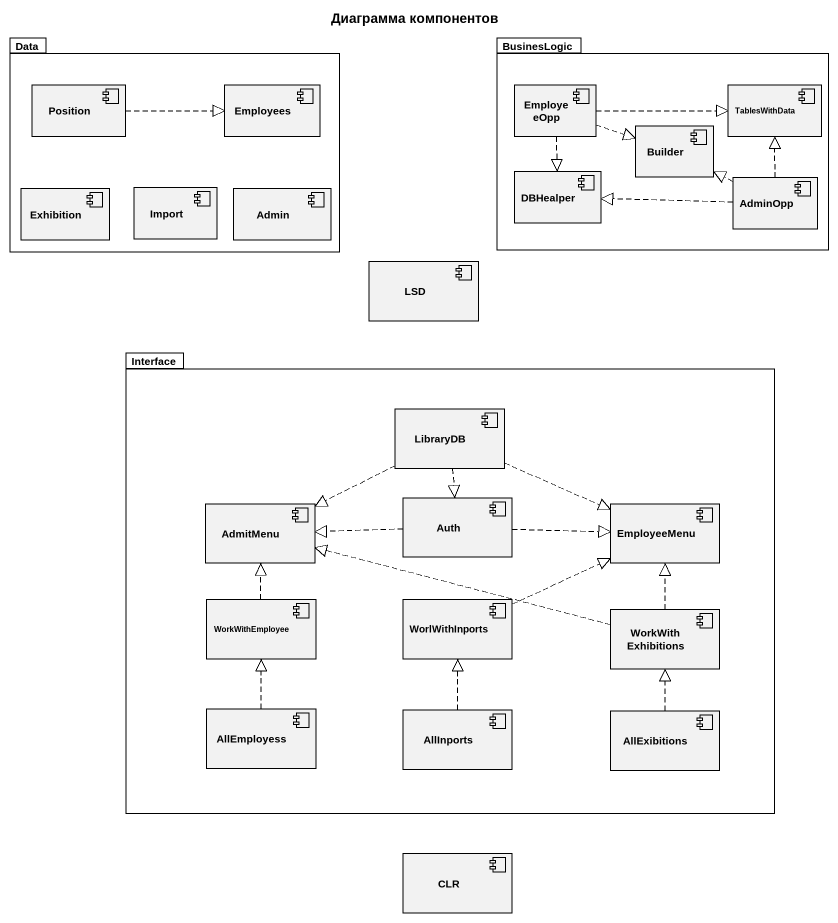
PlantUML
@startuml
title Диаграмма компонентов
package Data {
  component Position
  component Employees
  component Exhibition
  component Import
  component Admin
}
package BusinesLogic {
  component EmployeeOpp
  component TablesWithData
  component Builder
  component DBHealper
  component AdminOpp
}
component LSD
package "Interface" as Interface_ {
  component LibraryDB
  component AdmitMenu
  component Auth
  component EmployeeMenu
  component WorkWithEmployee
  component WorlWithInports
  component WorkWithExhibitions
  component AllEmployess
  component AllInports
  component AllExibitions
}
component CLR
Position .right.|> Employees
EmployeeOpp .right.|> TablesWithData
EmployeeOpp .right.|> Builder
EmployeeOpp ..|> DBHealper
AdminOpp .up.|> TablesWithData
AdminOpp .left.|> Builder
AdminOpp .left.|> DBHealper
LibraryDB .left.|> AdmitMenu
LibraryDB ..|> Auth
LibraryDB .right.|> EmployeeMenu
Auth .left.|> AdmitMenu
Auth .right.|> EmployeeMenu
WorkWithEmployee .up.|> AdmitMenu
WorlWithInports .right.|> EmployeeMenu
WorkWithExhibitions .left.|> AdmitMenu
WorkWithExhibitions .up.|> EmployeeMenu
AllEmployess .up.|> WorkWithEmployee
AllInports .up.|> WorlWithInports
AllExibitions .up.|> WorkWithExhibitions
@enduml
